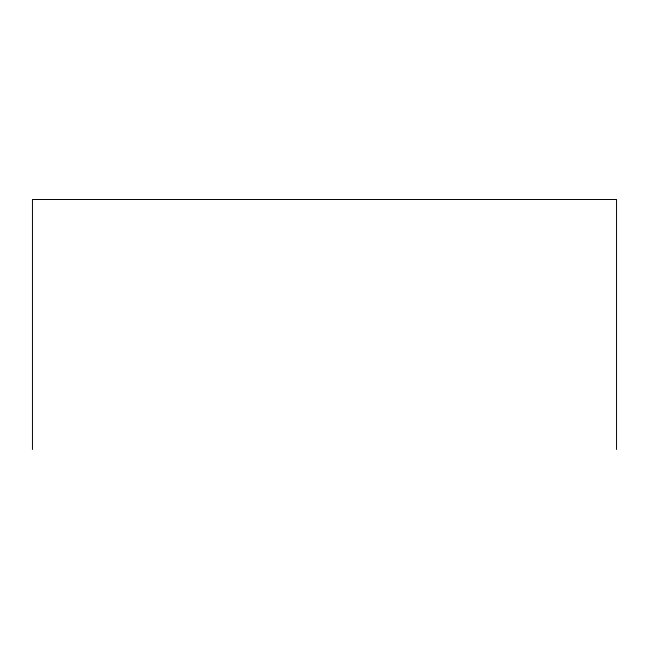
<?xml version="1.0" encoding="UTF-8"?>
<svg xmlns="http://www.w3.org/2000/svg" width="649" height="649" viewBox="0 0 649 649"><rect width="100%" height="100%" fill="white"/><g stroke="black" fill="none" stroke-linecap="round" stroke-linejoin="round"><path stroke-width="0.97" d="M616.55 449.506L616.55 199.494L32.45 199.494L32.45 449.506"/></g></svg>
